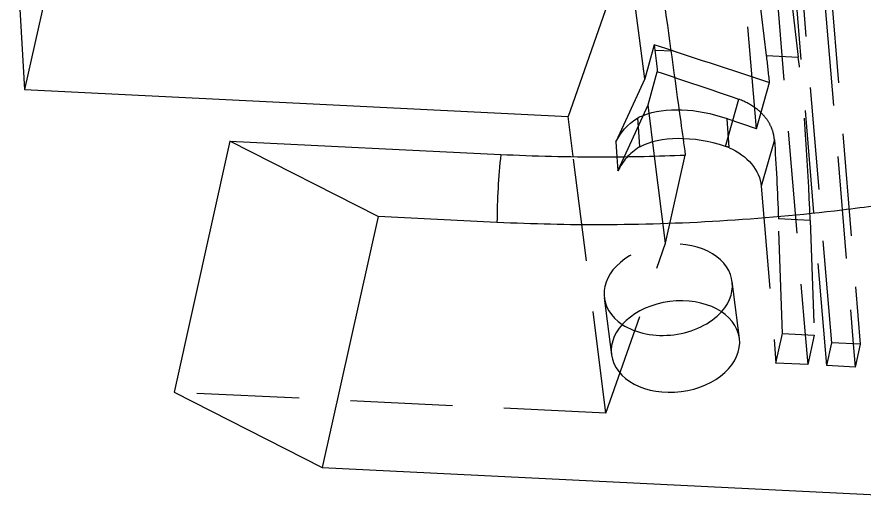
# Model space of a CAD drawing. Header units: millimetres. Extents: x -43 to 38.7, y -13 to 57.6.
# Drawn here: x -43 to 9.6, y -13 to 17.5 of the extents above; entities that cross this region are included whole.
import ezdxf

# ---------------------------------------------------------------- set-up
doc = ezdxf.new("R2010")
doc.units = ezdxf.units.MM
doc.linetypes.add('HIDDEN', pattern=[9.525, 6.35, -3.175])
doc.layers.get('0').update_dxf_attribs({"color": 253, "lineweight": 70, "true_color": 0x8faf8f})
doc.layers.add('Hidden', color=98, linetype='HIDDEN', lineweight=70, true_color=0x054805)

msp = doc.modelspace()

# ---------------------------------------------------------------- linework, layer by layer
at = {"color": 98, "lineweight": -3, "true_color": 0x054805}
for p, q in [((-39.035, 28.609), (-42.499, 13.051)), ((-5.083, 21.923), (-8.786, 11.381)), ((-4.035, 13.705), (-5.083, 21.923)), ((-42.976, 21.049), (-42.499, 13.051)), ((-3.442, 15.809), (-4.035, 13.705)), ((-3.442, 15.809), (-3.405, 15.492)), ((-4.035, 13.705), (-5.818, 9.8)), ((-3.829, 12.095), (-3.254, 14.14)), ((-42.499, 13.051), (-8.786, 11.381)), ((-5.294, 8.886), (-3.829, 12.095)), ((-3.424, 8.921), (-3.829, 12.095)), ((-8.468, 8.888), (-8.786, 11.381)), ((-4.486, 11.281), (-4.45, 10.737)), ((-29.766, 9.839), (-33.231, -5.719)), ((-20.579, 5.176), (-29.766, 9.839)), ((-29.766, 9.839), (-12.961, 9.025)), ((-5.818, 9.8), (-5.756, 8.881)), ((-20.579, 5.176), (-24.043, -10.382)), ((-13.2, 4.811), (-20.579, 5.176)), ((4.107, -3.911), (4.513, -2.086)), ((4.513, -2.086), (6.48, -2.184)), ((5.919, -2.156), (6.074, -4.008)), ((6.48, -2.184), (6.074, -4.008)), ((7.254, -4.067), (7.569, -2.652)), ((9.339, -2.74), (7.569, -2.652)), ((8.904, -2.718), (9.024, -4.154)), ((9.339, -2.74), (9.024, -4.154)), ((6.074, -4.008), (4.107, -3.911)), ((9.024, -4.154), (7.254, -4.067)), ((-33.231, -5.719), (-24.043, -10.382)), ((-24.043, -10.382), (29.241, -13.02))]:
    msp.add_line(p, q, dxfattribs=at)
at = {"color": 98, "lineweight": -3, "true_color": 0x054805, "extrusion": (6.9304e-17, -3.43183e-18, -1)}
msp.add_ellipse((-9.604, -11.322), major_axis=(1.921, 38.802), ratio=0.174717, start_param=0.799233, end_param=0.846395, dxfattribs=at)
at = {"color": 98, "lineweight": -3, "true_color": 0x054805, "extrusion": (-7.0242e-18, -5.67868e-17, -1)}
msp.add_ellipse((2.464, 6.41), major_axis=(-8.352, 3.221), ratio=0.58305, start_param=0.035091, end_param=0.402375, dxfattribs=at)
at = {"color": 98, "lineweight": -3, "true_color": 0x054805, "extrusion": (-4.9204e-16, 1.8974e-16, -1)}
msp.add_ellipse((0.086, 7.731), major_axis=(-5.82, 2.244), ratio=0.58305, start_param=0.476188, end_param=0.565018, dxfattribs=at)
at = {"color": 98, "lineweight": -3, "true_color": 0x054805}
for centre, major_axis, ratio, start_param, end_param in [((72.388, -5.243), (-84.598, 18.838), 0.689261, 0.077486, 0.14767), ((-2.578, 0.64), (3.968, 0.506), 0.703131, 3.825847, 5.598925)]:
    msp.add_ellipse(centre, major_axis=major_axis, ratio=ratio, start_param=start_param, end_param=end_param, dxfattribs=at)
at = {"color": 98, "lineweight": -3, "true_color": 0x054805, "extrusion": (4.80391e-17, 6.20904e-17, -1)}
msp.add_ellipse((-2.128, -2.887), major_axis=(-3.968, -0.506), ratio=0.703131, dxfattribs=at)
at = {"color": 98, "lineweight": -3, "true_color": 0x054805}
for points, knots in [([(-3.976, 26.896), (-3.634, 24.304), (-3.234, 21.387), (-2.551, 16.444), (-2.178, 13.772), (-1.803, 11.046), (-1.707, 10.35), (-1.613, 9.664), (-1.521, 8.985)], [-0.03785925, -0.03785925, -0.03785925, -0.03785925, -0.02706743, -0.02706743, -0.01618438, -0.01618438, -0.01618438, -0.0134062, -0.0134062, -0.0134062, -0.0134062]), ([(-12.961, 9.025), (-10.912, 8.926), (-8.767, 8.873), (-4.91, 8.88), (-3.22, 8.916), (-1.521, 8.985)], [0.8002572, 0.8002572, 0.8002572, 0.8002572, 0.8064608, 0.8064608, 0.8111512, 0.8111512, 0.8111512, 0.8111512]), ([(12.551, 6.165), (11.115, 5.944), (9.664, 5.746), (5.671, 5.269), (3.122, 5.041), (-1.868, 4.74), (-4.308, 4.667), (-8.751, 4.653), (-10.958, 4.7), (-13.2, 4.811)], [0.07079688, 0.07079688, 0.07079688, 0.07079688, 0.07481269, 0.07481269, 0.0818329, 0.0818329, 0.08885311, 0.08885311, 0.09526537, 0.09526537, 0.09526537, 0.09526537])]:
    msp.add_open_spline(points, degree=3, knots=knots, dxfattribs=at)
at = {"layer": 'Hidden', "lineweight": -3}
for p, q in [((3.524, 15.149), (0.627, 39.408)), ((2.603, 39.233), (5.491, 15.052)), ((2.898, 10.604), (1.32, 29.555)), ((3.287, 29.458), (5.919, -2.156)), ((7.569, -2.652), (4.901, 29.378)), ((6.671, 29.291), (9.339, -2.74)), ((7.254, -4.067), (4.586, 27.964)), ((6.356, 27.876), (8.904, -2.718)), ((-2.277, 15.437), (-3.442, 15.809)), ((-3.405, 15.492), (-2.277, 15.437)), ((3.524, 15.149), (5.491, 15.052)), ((2.898, 10.604), (3.708, 13.479)), ((0.976, 9.525), (1.797, 12.44)), ((1.196, 9.444), (1.075, 11.241)), ((2.898, 10.604), (1.075, 11.241)), ((-4.45, 10.737), (-4.365, 9.485)), ((4.007, 9.937), (3.194, 7.051)), ((-2.736, 3.526), (-1.521, 8.985)), ((-6.439, -7.017), (-8.468, 8.888)), ((-5.756, 8.881), (-5.697, 8.004)), ((-5.697, 8.004), (-5.294, 8.886)), ((-2.736, 3.526), (-3.424, 8.921)), ((3.194, 7.051), (4.107, -3.911)), ((6.228, 4.931), (4.261, 5.028)), ((4.513, -2.086), (4.261, 5.028)), ((6.228, 4.931), (6.48, -2.184)), ((-6.439, -7.017), (-2.736, 3.526)), ((1.84, -2.381), (1.39, 1.146)), ((-6.546, 0.133), (-6.096, -3.393)), ((-6.439, -7.017), (-33.231, -5.719))]:
    msp.add_line(p, q, dxfattribs=at)
at = {"layer": 'Hidden', "lineweight": -3, "extrusion": (3.81073e-17, 4.54165e-17, -1)}
msp.add_ellipse((3.521, -11.972), major_axis=(102.993, -36.356), ratio=0.220944, start_param=4.578393, end_param=4.636359, dxfattribs=at)
at = {"layer": 'Hidden', "lineweight": -3}
for centre, major_axis, ratio, start_param, end_param in [((-2.675, -11.665), (-1.921, -38.802), 0.174717, 2.284393, 2.342359), ((-0.708, -11.763), (-1.921, -38.802), 0.174717, 2.024167, 2.342359), ((-2.301, -11.684), (103.311, -36.366), 0.220344, 1.608645, 1.657398), ((0.207, 5.94), (-5.82, 2.236), 0.583311, 4.803537, 5.806318), ((2.584, 4.622), (-8.353, 3.21), 0.583311, 5.880131, 6.247416), ((-2.578, 0.64), (3.968, 0.506), 0.703131, 5.598925, 10.109032)]:
    msp.add_ellipse(centre, major_axis=major_axis, ratio=ratio, start_param=start_param, end_param=end_param, dxfattribs=at)
at = {"layer": 'Hidden', "lineweight": -3, "extrusion": (-4.9204e-16, 1.8974e-16, -1)}
msp.add_ellipse((0.086, 7.731), major_axis=(-5.82, 2.244), ratio=0.58305, start_param=0.565018, end_param=1.516161, dxfattribs=at)
at = {"layer": 'Hidden', "lineweight": -3, "extrusion": (6.9304e-17, -3.43183e-18, -1)}
msp.add_ellipse((-2.675, -11.665), major_axis=(1.921, 38.802), ratio=0.174717, start_param=0.971717, end_param=1.117426, dxfattribs=at)
at = {"layer": 'Hidden', "lineweight": -3, "extrusion": (5.34325e-17, -1.50483e-17, -1)}
msp.add_ellipse((0.067, 7.205), major_axis=(3.061, -0.862), ratio=0.782701, start_param=4.864036, end_param=5.998645, dxfattribs=at)
at = {"layer": 'Hidden', "lineweight": -3}
for points, knots in [([(3.342, 11.441), (3.221, 11.575), (3.09, 11.7), (2.654, 12.05), (2.285, 12.261), (1.858, 12.419), (1.828, 12.429), (1.797, 12.44)], [0.00663708, 0.00663708, 0.00663708, 0.00663708, 0.007197971, 0.007197971, 0.008396121, 0.008396121, 0.008487691, 0.008487691, 0.008487691, 0.008487691]), ([(3.934, 10.369), (3.881, 10.565), (3.802, 10.761), (3.598, 11.122), (3.477, 11.288), (3.342, 11.441)], [0.005311789, 0.005311789, 0.005311789, 0.005311789, 0.005999786, 0.005999786, 0.00663708, 0.00663708, 0.00663708, 0.00663708]), ([(1.196, 9.444), (1.161, 9.458), (1.126, 9.472), (1.053, 9.499), (1.015, 9.512), (0.976, 9.525)], [0.0035238722, 0.0035238722, 0.0035238722, 0.0035238722, 0.0036315733, 0.0036315733, 0.0037468577, 0.0037468577, 0.0037468577, 0.0037468577])]:
    msp.add_open_spline(points, degree=3, knots=knots, dxfattribs=at)
msp.add_open_spline([(4.007, 9.937), (3.997, 10.079), (3.973, 10.224), (3.934, 10.369)], degree=3, dxfattribs=at)

doc.saveas('drawing.dxf')
